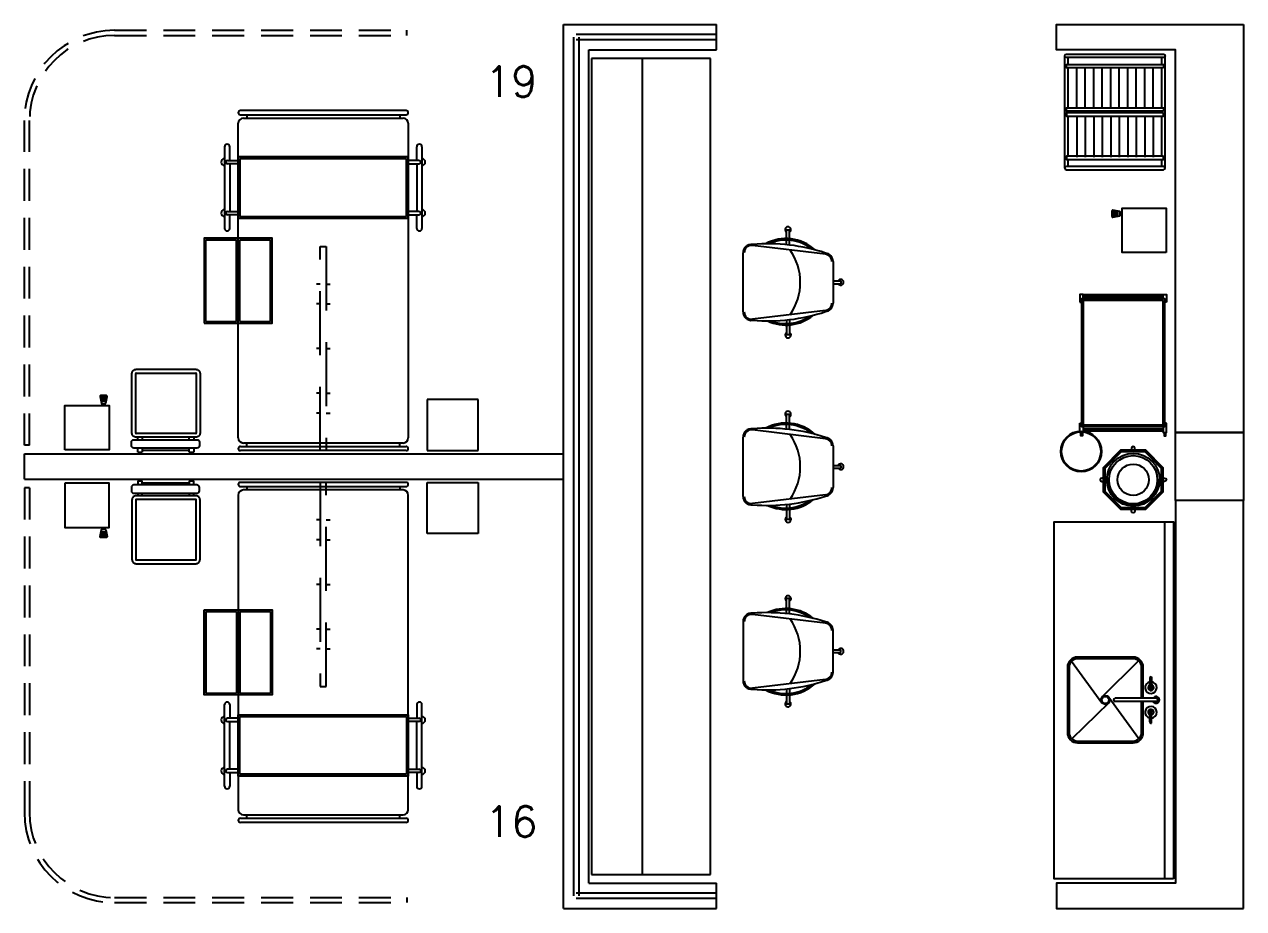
# Model space of a CAD drawing. Extents: x -358 to -207, y -206 to -105.
# Drawn here: x -288.48 to -281.31, y -172.63 to -167.43 of the extents above; entities that cross this region are included whole.
import ezdxf
from ezdxf.enums import TextEntityAlignment as Align

# ---------------------------------------------------------------- set-up
doc = ezdxf.new("R2010")
doc.units = 0
doc.header["$LTSCALE"] = 1.5
doc.header["$MEASUREMENT"] = 0
doc.linetypes.add('HIDDEN', pattern=[0.375, 0.25, -0.125])
doc.linetypes.add('HIDDEN2', pattern=[0.1875, 0.125, -0.0625])
doc.layers.get('0').update_dxf_attribs({"linetype": 'CONTINUOUS'})
for name, color, linetype in [('8CMOB01', 8, 'CONTINUOUS'), ('9CCOLUMNA', 5, 'CONTINUOUS'), ('CCPTAS', 6, 'CONTINUOUS'), ('RCMURO01', 3, 'CONTINUOUS'), ('ZCTEXT01', 2, 'CONTINUOUS')]:
    doc.layers.add(name, color=color, linetype=linetype)
doc.styles.add('REG-80', font='ROMANS.shx', dxfattribs={"height": 0.27})

# ---------------------------------------------------------------- blocks, each defined once
blk = doc.blocks.new('TARJA')
for p, q in [((-0.014, -0.0221), (-0.2273, 0.1942)), ((0.2299, 0.1963), (-0.0142, 0.0183)), ((0.2319, -0.1979), (0.0189, 0.0181)), ((0.0187, -0.022), (-0.2253, -0.2)), ((-0.0077, -0.2999), (-0.0077, -0.0604)), ((0.0123, -0.2999), (0.0123, -0.0604)), ((-0.1342, -0.2704), (-0.1342, -0.2732)), ((-0.1342, -0.2732), (-0.0537, -0.2732)), ((-0.127, -0.2633), (-0.0548, -0.2633)), ((0.1386, -0.2732), (0.0581, -0.2732)), ((0.1315, -0.2633), (0.0592, -0.2633)), ((0.1386, -0.2704), (0.1386, -0.2732))]:
    blk.add_line(p, q)
for points in [[(0.012, -0.2248), (0.1944, -0.2248, 0.414214), (0.2544, -0.1648), (0.2544, 0.1611, 0.414214), (0.1944, 0.2211), (-0.1898, 0.2211, 0.414214), (-0.2498, 0.1611), (-0.2498, -0.1648, 0.414214), (-0.1898, -0.2248), (-0.0067, -0.2248)], [(0.012, -0.2148), (0.1944, -0.2148, 0.414214), (0.2444, -0.1648), (0.2444, 0.1611, 0.414214), (0.1944, 0.2111), (-0.1898, 0.2111, 0.414214), (-0.2398, 0.1611), (-0.2398, -0.1648, 0.414214), (-0.1898, -0.2148), (-0.0067, -0.2148)]]:
    blk.add_lwpolyline(points, format="xyb")
for radius in [0.026, 0.021]:
    blk.add_circle((0.0023, -0.0019), radius)
for centre, radius, start, end in [((0.0023, -0.0604), 0.01, 0, 180), ((-0.127, -0.2704), 0.00711, 89.98224, 179.98224), ((-0.0701, -0.27), 0.0345, 185.25448, 168.76167), ((-0.0701, -0.27), 0.0167, 190.90126, 156.33355), ((0.0023, -0.2999), 0.02, 120, 60), ((0.0746, -0.27), 0.0345, 11.23833, 354.74552), ((0.0746, -0.27), 0.0167, 23.66645, 349.09874), ((0.1315, -0.2704), 0.00711, 0.01776, 90.01776), ((0.0023, -0.2999), 0.01, 180, 0)]:
    blk.add_arc(centre, radius, start, end)

msp = doc.modelspace()

# ---------------------------------------------------------------- linework, layer by layer
at = {"layer": '8CMOB01', "color": 8, "linetype": 'HIDDEN2'}
for p, q in [((-287.9502, -167.4648), (-286.2302, -167.4648)), ((-287.9502, -167.4948), (-286.2302, -167.4948)), ((-288.4802, -169.9048), (-288.4802, -167.9948)), ((-288.4502, -169.9048), (-288.4502, -167.9948)), ((-288.4502, -169.9048), (-288.4802, -169.9048)), ((-288.4802, -170.1548), (-288.4802, -172.0648)), ((-288.4502, -170.1548), (-288.4802, -170.1548)), ((-288.4502, -170.1548), (-288.4502, -172.0648)), ((-287.9502, -172.5648), (-286.2302, -172.5648)), ((-287.9502, -172.5948), (-286.2302, -172.5948))]:
    msp.add_line(p, q, dxfattribs=at)
at = {"layer": '8CMOB01', "color": 8}
for p, q in [((-286.2302, -167.4948), (-286.2302, -167.4648)), ((-285.1459, -167.6298), (-285.1459, -172.4298)), ((-284.4459, -167.6298), (-285.1459, -167.6298)), ((-284.8459, -172.4298), (-284.8459, -167.6298)), ((-284.4459, -172.4298), (-284.4459, -167.6298)), ((-286.235, -167.9367), (-287.21, -167.9367)), ((-287.21, -167.9617), (-286.235, -167.9617)), ((-287.1925, -167.9817), (-286.2525, -167.9817)), ((-287.1725, -167.9617), (-287.1725, -167.9817)), ((-286.2725, -167.9617), (-286.2725, -167.9817)), ((-287.2225, -169.8617), (-287.2225, -168.0117)), ((-286.2225, -168.0117), (-286.2225, -169.8617)), ((-287.3025, -168.1496), (-287.3025, -168.6296)), ((-287.2725, -168.2296), (-287.2725, -168.1496)), ((-286.1725, -168.2296), (-286.1725, -168.1496)), ((-286.1425, -168.1496), (-286.1425, -168.6296)), ((-287.2855, -168.2296), (-287.2225, -168.2296)), ((-287.2225, -168.2496), (-287.2855, -168.2496)), ((-287.2725, -168.2496), (-287.2725, -168.5296)), ((-286.2225, -168.2096), (-287.2225, -168.2096)), ((-287.2225, -168.2096), (-287.2225, -168.5696)), ((-286.2325, -168.2196), (-287.2125, -168.2196)), ((-287.2125, -168.2196), (-287.2125, -168.5596)), ((-286.2325, -168.5596), (-286.2325, -168.2196)), ((-286.2225, -168.5696), (-286.2225, -168.2096)), ((-286.1596, -168.2296), (-286.2225, -168.2296)), ((-286.2225, -168.2496), (-286.1596, -168.2496)), ((-286.1725, -168.2496), (-286.1725, -168.5296)), ((-287.2855, -168.5296), (-287.2225, -168.5296)), ((-287.2225, -168.5496), (-287.2855, -168.5496)), ((-287.2725, -168.6296), (-287.2725, -168.5496)), ((-287.2125, -168.5596), (-286.2325, -168.5596)), ((-286.1596, -168.5296), (-286.2225, -168.5296)), ((-286.2225, -168.5496), (-286.1596, -168.5496)), ((-286.1725, -168.6296), (-286.1725, -168.5496)), ((-287.2225, -168.5696), (-286.2225, -168.5696)), ((-286.1112, -169.6367), (-286.1112, -169.9367)), ((-285.8112, -169.6367), (-286.1112, -169.6367)), ((-285.8112, -169.9367), (-285.8112, -169.6367)), ((-287.21, -169.9117), (-286.235, -169.9117)), ((-286.2525, -169.8917), (-287.1925, -169.8917)), ((-287.1725, -169.9117), (-287.1725, -169.8917)), ((-286.2725, -169.9117), (-286.2725, -169.8917)), ((-286.235, -169.9367), (-287.21, -169.9367)), ((-286.1112, -169.9367), (-285.8112, -169.9367)), ((-286.235, -170.123), (-287.21, -170.123)), ((-286.1112, -170.423), (-286.1112, -170.123)), ((-286.1112, -170.123), (-285.8112, -170.123)), ((-285.8112, -170.123), (-285.8112, -170.423)), ((-287.2225, -170.198), (-287.2225, -172.048)), ((-287.21, -170.148), (-286.235, -170.148)), ((-286.2525, -170.168), (-287.1925, -170.168)), ((-287.1725, -170.148), (-287.1725, -170.168)), ((-286.2725, -170.148), (-286.2725, -170.168)), ((-286.2225, -172.048), (-286.2225, -170.198)), ((-285.8112, -170.423), (-286.1112, -170.423)), ((-287.3025, -171.9101), (-287.3025, -171.4301)), ((-287.2725, -171.4301), (-287.2725, -171.5101)), ((-286.1725, -171.4301), (-286.1725, -171.5101)), ((-286.1425, -171.9101), (-286.1425, -171.4301)), ((-287.2225, -171.4901), (-286.2225, -171.4901)), ((-287.2225, -171.8501), (-287.2225, -171.4901)), ((-287.2125, -171.5001), (-286.2325, -171.5001)), ((-287.2125, -171.8401), (-287.2125, -171.5001)), ((-286.2325, -171.5001), (-286.2325, -171.8401)), ((-286.2225, -171.4901), (-286.2225, -171.8501)), ((-287.2225, -171.5101), (-287.2855, -171.5101)), ((-287.2855, -171.5301), (-287.2225, -171.5301)), ((-287.2725, -171.8101), (-287.2725, -171.5301)), ((-286.2225, -171.5101), (-286.1596, -171.5101)), ((-286.1596, -171.5301), (-286.2225, -171.5301)), ((-286.1725, -171.8101), (-286.1725, -171.5301)), ((-287.2225, -171.8101), (-287.2855, -171.8101)), ((-287.2855, -171.8301), (-287.2225, -171.8301)), ((-287.2725, -171.8301), (-287.2725, -171.9101)), ((-286.2225, -171.8501), (-287.2225, -171.8501)), ((-286.2325, -171.8401), (-287.2125, -171.8401)), ((-286.2225, -171.8101), (-286.1596, -171.8101)), ((-286.1596, -171.8301), (-286.2225, -171.8301)), ((-286.1725, -171.8301), (-286.1725, -171.9101)), ((-287.1925, -172.078), (-286.2525, -172.078)), ((-287.1725, -172.098), (-287.1725, -172.078)), ((-286.2725, -172.098), (-286.2725, -172.078)), ((-287.21, -172.098), (-286.235, -172.098)), ((-286.235, -172.123), (-287.21, -172.123)), ((-285.1459, -172.4298), (-284.4459, -172.4298)), ((-286.2302, -172.5648), (-286.2302, -172.5948))]:
    msp.add_line(p, q, dxfattribs=at)
at = {"layer": '8CMOB01'}
for p, q in [((-282.3617, -168.2748), (-282.3617, -167.6148)), ((-282.3417, -167.6648), (-282.3417, -167.6248)), ((-281.7917, -167.6648), (-281.7917, -167.6248)), ((-281.7717, -168.2748), (-281.7717, -167.6148)), ((-282.3417, -167.9198), (-282.3417, -167.6848)), ((-282.2917, -167.9248), (-282.2917, -167.6798)), ((-282.2417, -167.9248), (-282.2417, -167.6798)), ((-282.1917, -167.9248), (-282.1917, -167.6798)), ((-282.1417, -167.9248), (-282.1417, -167.6798)), ((-282.0917, -167.9248), (-282.0917, -167.6798)), ((-282.0417, -167.9248), (-282.0417, -167.6798)), ((-281.9917, -167.9248), (-281.9917, -167.6798)), ((-281.9417, -167.9248), (-281.9417, -167.6798)), ((-281.8917, -167.9248), (-281.8917, -167.6798)), ((-281.8417, -167.9248), (-281.8417, -167.6798)), ((-281.7917, -167.9198), (-281.7917, -167.6848)), ((-282.3417, -167.9498), (-282.3417, -167.9398)), ((-282.3417, -168.2048), (-282.3417, -167.9698)), ((-282.2917, -167.9648), (-282.2917, -168.2098)), ((-282.2417, -167.9648), (-282.2417, -168.2098)), ((-282.1917, -167.9648), (-282.1917, -168.2098)), ((-282.1417, -167.9648), (-282.1417, -168.2098)), ((-282.0917, -167.9648), (-282.0917, -168.2098)), ((-282.0417, -167.9648), (-282.0417, -168.2098)), ((-281.9917, -167.9648), (-281.9917, -168.2098)), ((-281.9417, -167.9648), (-281.9417, -168.2098)), ((-281.8917, -167.9648), (-281.8917, -168.2098)), ((-281.8417, -167.9648), (-281.8417, -168.2098)), ((-281.7917, -167.9498), (-281.7917, -167.9398)), ((-281.7917, -168.2048), (-281.7917, -167.9698)), ((-282.3417, -168.2648), (-282.3417, -168.2248)), ((-281.7917, -168.2648), (-281.7917, -168.2248)), ((-282.0807, -168.5635), (-282.0807, -168.5225)), ((-282.0757, -168.563), (-282.0757, -168.523)), ((-282.0707, -168.5621), (-282.0707, -168.5239)), ((-282.0657, -168.5611), (-282.0657, -168.5249)), ((-282.0607, -168.5602), (-282.0607, -168.5258)), ((-282.0557, -168.5592), (-282.0557, -168.5268)), ((-282.0507, -168.5583), (-282.0507, -168.5277)), ((-282.0352, -168.5405), (-282.0252, -168.5405)), ((-282.0352, -168.5455), (-282.0252, -168.5455)), ((-282.0252, -168.7708), (-282.0252, -168.5425)), ((-283.9974, -168.6372), (-283.9808, -168.6372)), ((-283.9974, -168.6895), (-283.9974, -168.6372)), ((-283.9808, -168.6904), (-283.9808, -168.6372)), ((-283.9974, -168.7256), (-283.9974, -168.698)), ((-283.9808, -168.7275), (-283.9808, -168.6989)), ((-286.74, -168.7367), (-286.705, -168.7367)), ((-284.2541, -169.1205), (-284.2541, -168.7731)), ((-283.769, -168.7815), (-284.199, -168.7304)), ((-283.7241, -168.8243), (-283.7241, -169.0694)), ((-286.74, -168.9569), (-286.7632, -168.9569)), ((-286.705, -168.9569), (-286.6819, -168.9569)), ((-283.7241, -168.9386), (-283.6795, -168.9386)), ((-283.7241, -168.9551), (-283.6795, -168.9551)), ((-283.6795, -168.9386), (-283.6795, -168.9551)), ((-282.2529, -169.0192), (-281.7829, -169.0192)), ((-282.2529, -169.0292), (-281.7829, -169.0292)), ((-286.74, -169.0739), (-286.7632, -169.0739)), ((-286.705, -169.0739), (-286.6819, -169.0739)), ((-283.769, -169.1122), (-284.199, -169.1633)), ((-283.9974, -169.168), (-283.9974, -169.1895)), ((-283.9974, -169.198), (-283.9974, -169.2564)), ((-283.9808, -169.1662), (-283.9808, -169.1886)), ((-283.9808, -169.1971), (-283.9808, -169.2564)), ((-283.9808, -169.2564), (-283.9974, -169.2564)), ((-286.74, -169.3367), (-286.7632, -169.3367)), ((-286.705, -169.3367), (-286.6819, -169.3367)), ((-288.035, -169.6158), (-287.9939, -169.6158)), ((-288.0345, -169.6208), (-287.9944, -169.6208)), ((-288.0336, -169.6258), (-287.9954, -169.6258)), ((-288.0326, -169.6308), (-287.9963, -169.6308)), ((-288.0316, -169.6358), (-287.9973, -169.6358)), ((-288.0307, -169.6408), (-287.9983, -169.6408)), ((-286.74, -169.5994), (-286.7632, -169.5994)), ((-286.705, -169.5994), (-286.6819, -169.5994)), ((-288.2423, -169.6713), (-288.0139, -169.6713)), ((-288.0297, -169.6458), (-287.9992, -169.6458)), ((-288.017, -169.6613), (-288.017, -169.6713)), ((-288.012, -169.6613), (-288.012, -169.6713)), ((-286.74, -169.7164), (-286.7632, -169.7164)), ((-286.705, -169.7164), (-286.6819, -169.7164)), ((-283.9974, -169.722), (-283.9808, -169.722)), ((-283.9974, -169.7743), (-283.9974, -169.722)), ((-283.9974, -169.8104), (-283.9974, -169.7828)), ((-283.9808, -169.7751), (-283.9808, -169.722)), ((-283.9808, -169.8122), (-283.9808, -169.7836)), ((-283.769, -169.8662), (-284.199, -169.8151)), ((-282.2529, -169.8092), (-281.7829, -169.8092)), ((-282.2529, -169.8192), (-281.7829, -169.8192)), ((-284.2541, -170.2053), (-284.2541, -169.8579)), ((-283.7241, -169.909), (-283.7241, -170.1541)), ((-286.705, -169.9367), (-286.74, -169.9367)), ((-283.7241, -170.0233), (-283.6795, -170.0233)), ((-283.7241, -170.0398), (-283.6795, -170.0398)), ((-283.6795, -170.0233), (-283.6795, -170.0398)), ((-286.705, -170.123), (-286.74, -170.123)), ((-283.769, -170.1969), (-284.199, -170.248)), ((-283.9974, -170.2527), (-283.9974, -170.2742)), ((-283.9974, -170.2827), (-283.9974, -170.3411)), ((-283.9808, -170.2509), (-283.9808, -170.2734)), ((-283.9808, -170.2819), (-283.9808, -170.3411)), ((-286.74, -170.3432), (-286.7632, -170.3432)), ((-286.705, -170.3432), (-286.6819, -170.3432)), ((-283.9808, -170.3411), (-283.9974, -170.3411)), ((-281.7734, -172.4548), (-281.7734, -170.3548)), ((-288.2423, -170.3884), (-288.0139, -170.3884)), ((-288.0326, -170.4289), (-287.9963, -170.4289)), ((-288.0316, -170.4239), (-287.9973, -170.4239)), ((-288.0307, -170.4189), (-287.9983, -170.4189)), ((-288.0297, -170.4139), (-287.9992, -170.4139)), ((-288.017, -170.3984), (-288.017, -170.3884)), ((-288.012, -170.3984), (-288.012, -170.3884)), ((-288.035, -170.4439), (-287.9939, -170.4439)), ((-288.0345, -170.4389), (-287.9944, -170.4389)), ((-288.0336, -170.4339), (-287.9954, -170.4339)), ((-286.74, -170.4602), (-286.7632, -170.4602)), ((-286.705, -170.4602), (-286.6819, -170.4602)), ((-286.74, -170.723), (-286.7632, -170.723)), ((-286.705, -170.723), (-286.6819, -170.723)), ((-283.9808, -170.8067), (-283.9974, -170.8067)), ((-283.9974, -170.8651), (-283.9974, -170.8067)), ((-283.9808, -170.866), (-283.9808, -170.8067)), ((-283.769, -170.951), (-284.199, -170.8998)), ((-283.9974, -170.8951), (-283.9974, -170.8736)), ((-283.9808, -170.897), (-283.9808, -170.8745)), ((-286.74, -170.9858), (-286.7632, -170.9858)), ((-286.705, -170.9858), (-286.6819, -170.9858)), ((-284.2541, -170.9426), (-284.2541, -171.29)), ((-283.7241, -171.2389), (-283.7241, -170.9937)), ((-286.74, -171.1028), (-286.7632, -171.1028)), ((-286.705, -171.1028), (-286.6819, -171.1028)), ((-283.7241, -171.108), (-283.6795, -171.108)), ((-283.7241, -171.1246), (-283.6795, -171.1246)), ((-283.6795, -171.1246), (-283.6795, -171.108)), ((-283.769, -171.2816), (-284.199, -171.3328)), ((-286.74, -171.323), (-286.705, -171.323)), ((-283.9974, -171.3375), (-283.9974, -171.3651)), ((-283.9808, -171.3356), (-283.9808, -171.3642)), ((-283.9974, -171.3736), (-283.9974, -171.4259)), ((-283.9974, -171.4259), (-283.9808, -171.4259)), ((-283.9808, -171.3727), (-283.9808, -171.4259))]:
    msp.add_line(p, q, dxfattribs=at)
at = {"layer": '8CMOB01', "color": 8, "linetype": 'Continuous'}
for p, q in [((-287.4125, -169.1767), (-287.4125, -168.6967)), ((-287.4125, -168.6967), (-287.2325, -168.6967)), ((-287.2325, -169.1767), (-287.2325, -168.6967)), ((-287.2225, -169.1867), (-287.2225, -168.6867)), ((-287.2125, -169.1767), (-287.2125, -168.6967)), ((-287.2125, -168.6967), (-287.0325, -168.6967)), ((-287.0325, -169.1767), (-287.0325, -168.6967)), ((-287.4125, -169.1767), (-287.2325, -169.1767)), ((-287.2125, -169.1767), (-287.0325, -169.1767)), ((-287.4125, -170.883), (-287.4125, -171.363)), ((-287.4125, -170.883), (-287.2325, -170.883)), ((-287.2325, -170.883), (-287.2325, -171.363)), ((-287.2225, -170.873), (-287.2225, -171.373)), ((-287.2125, -170.883), (-287.2125, -171.363)), ((-287.2125, -170.883), (-287.0325, -170.883)), ((-287.0325, -170.883), (-287.0325, -171.363)), ((-287.4125, -171.363), (-287.2325, -171.363)), ((-287.2125, -171.363), (-287.0325, -171.363))]:
    msp.add_line(p, q, dxfattribs=at)
at = {"layer": '8CMOB01', "linetype": 'HIDDEN'}
for p, q in [((-286.74, -169.9367), (-286.74, -168.7367)), ((-286.705, -168.7367), (-286.705, -169.9367)), ((-286.74, -170.123), (-286.74, -171.323)), ((-286.705, -171.323), (-286.705, -170.123))]:
    msp.add_line(p, q, dxfattribs=at)
at = {"layer": '8CMOB01', "linetype": 'ByBlock'}
for p, q in [((-287.4694, -169.4832), (-287.4694, -169.8332)), ((-287.4724, -169.8361), (-287.8224, -169.8361)), ((-287.8138, -169.8724), (-287.8138, -169.8582)), ((-287.8138, -169.946), (-287.8138, -169.9211)), ((-287.7877, -169.8582), (-287.7877, -169.8724)), ((-287.7877, -169.9211), (-287.7877, -169.946)), ((-287.5105, -169.8724), (-287.5105, -169.8582)), ((-287.5105, -169.946), (-287.5105, -169.9211)), ((-287.4844, -169.8582), (-287.4844, -169.8724)), ((-287.4844, -169.9211), (-287.4844, -169.946)), ((-287.8138, -169.946), (-287.7877, -169.946)), ((-287.7877, -169.9335), (-287.5105, -169.9335)), ((-287.5105, -169.946), (-287.4844, -169.946)), ((-287.8138, -170.1137), (-287.7877, -170.1137)), ((-287.8138, -170.1137), (-287.8138, -170.1386)), ((-287.7877, -170.1386), (-287.7877, -170.1137)), ((-287.7877, -170.1261), (-287.5105, -170.1261)), ((-287.5105, -170.1137), (-287.4844, -170.1137)), ((-287.5105, -170.1137), (-287.5105, -170.1386)), ((-287.4844, -170.1386), (-287.4844, -170.1137)), ((-287.8138, -170.1873), (-287.8138, -170.2015)), ((-287.7877, -170.2015), (-287.7877, -170.1873)), ((-287.5105, -170.1873), (-287.5105, -170.2015)), ((-287.4844, -170.2015), (-287.4844, -170.1873)), ((-287.4724, -170.2236), (-287.8224, -170.2236)), ((-287.4694, -170.5765), (-287.4694, -170.2265))]:
    msp.add_line(p, q, dxfattribs=at)
at = {"layer": '8CMOB01'}
for points in [[(-281.3102, -167.4298), (-281.3102, -169.8298), (-281.7102, -169.8298), (-281.7102, -167.5798), (-282.4102, -167.5798), (-282.4102, -167.4298)], [(-281.7817, -167.6848), (-282.3517, -167.6848), (-282.3517, -167.6648), (-281.7817, -167.6648)], [(-281.7817, -167.9398), (-282.3517, -167.9398), (-282.3517, -167.9198), (-281.7817, -167.9198)], [(-281.7817, -167.9498), (-282.3517, -167.9498), (-282.3517, -167.9698), (-281.7817, -167.9698)], [(-281.7817, -168.2048), (-282.3517, -168.2048), (-282.3517, -168.2248), (-281.7817, -168.2248)], [(-281.7652, -168.7708), (-282.0252, -168.7708), (-282.0252, -168.5108), (-281.7652, -168.5108)], [(-281.7729, -169.0442), (-282.2629, -169.0442), (-282.2629, -169.7942), (-281.7729, -169.7942)], [(-281.7829, -169.0542), (-282.2529, -169.0542), (-282.2529, -169.7842), (-281.7829, -169.7842)], [(-288.2423, -169.9313), (-288.2423, -169.6713), (-287.9823, -169.6713), (-287.9823, -169.9313)], [(-282.1346, -170.18), (-282.1346, -170.0351), (-282.0321, -169.9326), (-281.8871, -169.9326), (-281.7846, -170.0351), (-281.7846, -170.18), (-281.8871, -170.2826), (-282.0321, -170.2826)], [(-282.1246, -170.1759), (-282.1246, -170.0392), (-282.028, -169.9426), (-281.8913, -169.9426), (-281.7946, -170.0392), (-281.7946, -170.1759), (-281.8913, -170.2726), (-282.028, -170.2726)], [(-288.2423, -170.1284), (-288.2423, -170.3884), (-287.9823, -170.3884), (-287.9823, -170.1284)], [(-282.1146, -170.1226), (-282.1196, -170.1226), (-282.1196, -170.0926), (-282.1146, -170.0926)], [(-281.8046, -170.1226), (-281.7996, -170.1226), (-281.7996, -170.0926), (-281.8046, -170.0926)], [(-281.3102, -172.6298), (-281.3102, -170.2298), (-281.7102, -170.2298), (-281.7102, -172.4798), (-282.4102, -172.4798), (-282.4102, -172.6298)], [(-281.7234, -172.4548), (-282.4234, -172.4548), (-282.4234, -170.3548), (-281.7234, -170.3548)]]:
    msp.add_lwpolyline(points, close=True, dxfattribs=at)
for points in [[(-282.3517, -167.6248, -1), (-282.3517, -167.6048), (-281.7817, -167.6048, -1), (-281.7817, -167.6248)], [(-282.3517, -168.2648, 1), (-282.3517, -168.2848), (-281.7817, -168.2848, 1), (-281.7817, -168.2648)], [(-282.039, -168.53), (-282.0783, -168.5225, 0.487928), (-282.0845, -168.5273), (-282.0845, -168.5587, 0.487928), (-282.0783, -168.5635), (-282.039, -168.556, 0.344151), (-282.0352, -168.5512), (-282.0352, -168.5348, 0.344151)], [(-288.0014, -169.6575), (-287.9939, -169.6182, 0.487928), (-287.9988, -169.6119), (-288.0301, -169.6119, 0.487928), (-288.035, -169.6182), (-288.0275, -169.6575, 0.344151), (-288.0226, -169.6613), (-288.0063, -169.6613, 0.344151)], [(-288.0014, -170.4022), (-287.9939, -170.4415, -0.487928), (-287.9988, -170.4477), (-288.0301, -170.4477, -0.487928), (-288.035, -170.4415), (-288.0275, -170.4022, -0.344151), (-288.0226, -170.3984), (-288.0063, -170.3984, -0.344151)]]:
    msp.add_lwpolyline(points, format="xyb", close=True, dxfattribs=at)
at = {"layer": '8CMOB01', "color": 8, "linetype": 'Continuous'}
for points in [[(-287.4225, -169.1867), (-287.0225, -169.1867), (-287.0225, -168.6867), (-287.4225, -168.6867)], [(-287.4225, -170.873), (-287.0225, -170.873), (-287.0225, -171.373), (-287.4225, -171.373)]]:
    msp.add_lwpolyline(points, close=True, dxfattribs=at)
at = {"layer": '8CMOB01'}
for points in [[(-282.2729, -169.0642), (-282.2629, -169.0642), (-282.2629, -169.0442), (-282.2529, -169.0442), (-282.2529, -169.0192), (-282.2729, -169.0192), (-282.2729, -169.0642)], [(-281.7629, -169.0642), (-281.7729, -169.0642), (-281.7729, -169.0442), (-281.7829, -169.0442), (-281.7829, -169.0192), (-281.7629, -169.0192), (-281.7629, -169.0642)], [(-282.2729, -169.7742), (-282.2629, -169.7742), (-282.2629, -169.7942), (-282.2529, -169.7942), (-282.2529, -169.8292), (-282.2729, -169.8292), (-282.2729, -169.7742)], [(-281.7629, -169.7742), (-281.7729, -169.7742), (-281.7729, -169.7942), (-281.7829, -169.7942), (-281.7829, -169.8292), (-281.7629, -169.8292), (-281.7629, -169.7742)], [(-282.2579, -169.8292), (-282.2579, -169.8492), (-282.2679, -169.8492), (-282.2679, -169.8292)], [(-281.7779, -169.8292), (-281.7779, -169.8492), (-281.7679, -169.8492), (-281.7679, -169.8292)]]:
    msp.add_lwpolyline(points, dxfattribs=at)
at = {"layer": '8CMOB01', "linetype": 'ByBlock'}
for points in [[(-287.4724, -169.8582), (-287.8224, -169.8582, -0.414214), (-287.8474, -169.8332), (-287.8474, -169.4832, -0.414214), (-287.8224, -169.4582), (-287.4724, -169.4582, -0.414214), (-287.4474, -169.4832), (-287.4474, -169.8332, -0.414214)], [(-287.4654, -169.9211), (-287.8357, -169.9211, -0.414214), (-287.8507, -169.9061), (-287.8507, -169.8874, -0.414214), (-287.8357, -169.8724), (-287.4654, -169.8724, -0.414214), (-287.4504, -169.8874), (-287.4504, -169.9061, -0.414214)], [(-287.4654, -170.1386), (-287.8357, -170.1386, 0.414214), (-287.8507, -170.1536), (-287.8507, -170.1723, 0.414214), (-287.8357, -170.1873), (-287.4654, -170.1873, 0.414214), (-287.4504, -170.1723), (-287.4504, -170.1536, 0.414214)], [(-287.4724, -170.2015), (-287.8224, -170.2015, 0.414214), (-287.8474, -170.2265), (-287.8474, -170.5765, 0.414214), (-287.8224, -170.6015), (-287.4724, -170.6015, 0.414214), (-287.4474, -170.5765), (-287.4474, -170.2265, 0.414214)]]:
    msp.add_lwpolyline(points, format="xyb", close=True, dxfattribs=at)
for points in [[(-287.8253, -169.8332), (-287.8253, -169.4832)], [(-287.8224, -169.4803), (-287.4724, -169.4803)], [(-287.8253, -170.2265), (-287.8253, -170.5765)], [(-287.8224, -170.5794), (-287.4724, -170.5794)]]:
    msp.add_lwpolyline(points, dxfattribs=at)
at = {"layer": '8CMOB01'}
for points in [[(-281.9496, -169.9326), (-281.9496, -169.9226, 1), (-281.9696, -169.9226), (-281.9696, -169.9326)], [(-282.1346, -170.0976), (-282.1446, -170.0976, 1), (-282.1446, -170.1176), (-282.1346, -170.1176)], [(-282.1146, -170.1076), (-282.1096, -170.1076, 1), (-281.8096, -170.1076), (-281.8046, -170.1076)], [(-281.7846, -170.0976), (-281.7746, -170.0976, -1), (-281.7746, -170.1176), (-281.7846, -170.1176)], [(-281.9496, -170.2826), (-281.9496, -170.2926, -1), (-281.9696, -170.2926), (-281.9696, -170.2826)]]:
    msp.add_lwpolyline(points, format="xyb", dxfattribs=at)
for centre, radius in [((-282.2655, -169.9414), 0.12), ((-282.2655, -169.9414), 0.115), ((-281.9596, -170.1076), 0.155), ((-281.9596, -170.1076), 0.142), ((-281.9596, -170.1076), 0.092)]:
    msp.add_circle(centre, radius, dxfattribs=at)
at = {"layer": '8CMOB01', "color": 8, "linetype": 'HIDDEN2'}
for centre, radius, start, end in [((-287.9502, -167.9948), 0.53, 90, 180), ((-287.9502, -167.9948), 0.5, 90, 180), ((-287.9502, -172.0648), 0.53, 180, 270), ((-287.9502, -172.0648), 0.5, 180, 270)]:
    msp.add_arc(centre, radius, start, end, dxfattribs=at)
at = {"layer": '8CMOB01', "color": 8}
for centre, radius, start, end in [((-287.21, -167.9492), 0.0125, 90, 270), ((-287.1925, -168.0117), 0.03, 90, 180), ((-286.2525, -168.0117), 0.03, 0, 90), ((-286.235, -167.9492), 0.0125, 270, 90), ((-287.2875, -168.1496), 0.015, 0, 180), ((-286.1575, -168.1496), 0.015, 0, 180), ((-287.3025, -168.2396), 0.02, 90, 270), ((-287.2855, -168.2396), 0.01, 90, 270), ((-286.1596, -168.2396), 0.01, 270, 90), ((-286.1425, -168.2396), 0.02, 270, 90), ((-287.3025, -168.5396), 0.02, 90, 270), ((-287.2855, -168.5396), 0.01, 90, 270), ((-286.1596, -168.5396), 0.01, 270, 90), ((-286.1425, -168.5396), 0.02, 270, 90), ((-287.2875, -168.6296), 0.015, 180, 0), ((-286.1575, -168.6296), 0.015, 180, 0), ((-287.1925, -169.8617), 0.03, 180, 270), ((-287.21, -169.9242), 0.0125, 90, 270), ((-286.2525, -169.8617), 0.03, 270, 0), ((-286.235, -169.9242), 0.0125, 270, 90), ((-287.21, -170.1355), 0.0125, 90, 270), ((-286.235, -170.1355), 0.0125, 270, 90), ((-287.1925, -170.198), 0.03, 90, 180), ((-286.2525, -170.198), 0.03, 0, 90), ((-287.2875, -171.4301), 0.015, 0, 180), ((-286.1575, -171.4301), 0.015, 0, 180), ((-287.3025, -171.5201), 0.02, 90, 270), ((-286.1425, -171.5201), 0.02, 270, 90), ((-287.2855, -171.5201), 0.01, 90, 270), ((-286.1596, -171.5201), 0.01, 270, 90), ((-287.3025, -171.8201), 0.02, 90, 270), ((-287.2855, -171.8201), 0.01, 90, 270), ((-286.1596, -171.8201), 0.01, 270, 90), ((-286.1425, -171.8201), 0.02, 270, 90), ((-287.2875, -171.9101), 0.015, 180, 0), ((-286.1575, -171.9101), 0.015, 180, 0), ((-287.1925, -172.048), 0.03, 180, 270), ((-286.2525, -172.048), 0.03, 270, 0), ((-287.21, -172.1105), 0.0125, 90, 270), ((-286.235, -172.1105), 0.0125, 270, 90)]:
    msp.add_arc(centre, radius, start, end, dxfattribs=at)
at = {"layer": '8CMOB01'}
for centre, radius, start, end in [((-283.9895, -168.6372), 0.017, 300.78336, 242.41345), ((-284.0021, -168.9438), 0.2543, 47.54997, 118.32685), ((-284.0021, -168.9438), 0.2458, 51.50141, 114.3754), ((-284.2041, -168.7731), 0.05, 83.21875, 180), ((-284.2041, -168.7731), 0.0431, 83.21875, 180), ((-284.1096, -169.8117), 1.0919, 71.78138, 94.65613), ((-284.246, -168.9468), 0.3289, 324.68201, 35.31799), ((-283.7741, -168.8243), 0.0431, 0, 83.21875), ((-283.7741, -168.8243), 0.05, 0, 83.21875), ((-283.6794, -168.9464), 0.017, 210.78336, 152.41345), ((-284.2041, -169.1205), 0.05, 180, 276.78125), ((-284.2041, -169.1205), 0.0431, 180, 276.78125), ((-284.1096, -168.0819), 1.0919, 265.34387, 288.21862), ((-284.0021, -168.9438), 0.2543, 244.77265, 309.44976), ((-283.7741, -169.0694), 0.0431, 276.78125, 0), ((-283.7741, -169.0694), 0.05, 276.78125, 0), ((-284.0021, -168.9438), 0.2458, 249.23541, 304.987), ((-283.9887, -169.2565), 0.017, 120.78336, 62.41345), ((-283.9895, -169.7219), 0.017, 300.78336, 242.41345), ((-284.0021, -170.0285), 0.2543, 47.54997, 118.32685), ((-284.0021, -170.0285), 0.2458, 51.50141, 114.3754), ((-284.2041, -169.8579), 0.05, 83.21875, 180), ((-284.2041, -169.8579), 0.0431, 83.21875, 180), ((-284.1096, -170.8965), 1.0919, 71.78138, 94.65613), ((-284.246, -170.0316), 0.3289, 324.68201, 35.31799), ((-283.7741, -169.909), 0.0431, 0, 83.21875), ((-283.7741, -169.909), 0.05, 0, 83.21875), ((-283.6794, -170.0311), 0.017, 210.78336, 152.41345), ((-284.2041, -170.2053), 0.05, 180, 276.78125), ((-284.2041, -170.2053), 0.0431, 180, 276.78125), ((-284.1096, -169.1666), 1.0919, 265.34387, 288.21862), ((-283.7741, -170.1541), 0.0431, 276.78125, 0), ((-283.7741, -170.1541), 0.05, 276.78125, 0), ((-284.0021, -170.0285), 0.2543, 244.77265, 309.44976), ((-284.0021, -170.0285), 0.2458, 249.23541, 304.987), ((-283.9887, -170.3412), 0.017, 120.78336, 62.41345), ((-283.9887, -170.8066), 0.017, 297.58655, 239.21664), ((-284.2041, -170.9426), 0.05, 83.21875, 180), ((-284.2041, -170.9426), 0.0431, 83.21875, 180), ((-284.1096, -171.9812), 1.0919, 71.78138, 94.65613), ((-284.0021, -171.1194), 0.2543, 50.55024, 115.22735), ((-284.0021, -171.1194), 0.2458, 55.013, 110.76459), ((-284.246, -171.1163), 0.3289, 324.68201, 35.31799), ((-283.7741, -170.9937), 0.0431, 0, 83.21875), ((-283.7741, -170.9937), 0.05, 0, 83.21875), ((-283.6794, -171.1167), 0.017, 207.58655, 149.21664), ((-284.2041, -171.29), 0.05, 180, 276.78125), ((-284.2041, -171.29), 0.0431, 180, 276.78125), ((-284.1096, -170.2514), 1.0919, 265.34387, 288.21862), ((-283.7741, -171.2389), 0.0431, 276.78125, 0), ((-283.7741, -171.2389), 0.05, 276.78125, 0), ((-284.0021, -171.1194), 0.2543, 241.67315, 312.45003), ((-284.0021, -171.1194), 0.2458, 245.6246, 308.49859), ((-283.9895, -171.426), 0.017, 117.58655, 59.21664)]:
    msp.add_arc(centre, radius, start, end, dxfattribs=at)
at = {"layer": '8CMOB01', "linetype": 'ByBlock'}
for centre, start, end in [((-287.8224, -169.4832), 90, 180), ((-287.4724, -169.4832), 0, 90), ((-287.8224, -169.8332), 180, 270), ((-287.4724, -169.8332), 270, 0), ((-287.8224, -170.2265), 90, 180), ((-287.4724, -170.2265), 0, 90), ((-287.8224, -170.5765), 180, 270), ((-287.4724, -170.5765), 270, 0)]:
    msp.add_arc(centre, 0.0029, start, end, dxfattribs=at)
at = {"layer": '9CCOLUMNA'}
msp.add_lwpolyline([(-281.3102, -170.2298), (-281.7102, -170.2298), (-281.7102, -169.8298), (-281.3102, -169.8298)], close=True, dxfattribs=at)
at = {"layer": 'CCPTAS'}
for p, q in [((-285.3102, -170.1048), (-285.3102, -167.4298)), ((-285.3102, -167.4298), (-284.4102, -167.4298)), ((-284.4102, -167.4898), (-285.2352, -167.4898)), ((-284.4102, -167.5798), (-284.4102, -167.4298)), ((-285.2502, -167.5048), (-285.2502, -172.5548)), ((-284.4102, -167.5198), (-285.2352, -167.5198)), ((-285.2202, -167.5048), (-285.2202, -172.5548)), ((-285.1602, -172.4798), (-285.1602, -167.5798)), ((-285.1602, -167.5798), (-284.4102, -167.5798)), ((-285.3102, -172.6298), (-285.3102, -170.1048)), ((-285.1602, -172.4798), (-284.4102, -172.4798)), ((-284.4102, -172.6298), (-284.4102, -172.4798)), ((-284.4102, -172.5398), (-285.2352, -172.5398)), ((-284.4102, -172.5698), (-285.2352, -172.5698)), ((-285.3102, -172.6298), (-284.4102, -172.6298))]:
    msp.add_line(p, q, dxfattribs=at)
at = {"layer": 'RCMURO01'}
for p, q in [((-288.4802, -169.9548), (-285.3102, -169.9548)), ((-288.4802, -170.1048), (-288.4802, -169.9548)), ((-288.4802, -170.1048), (-285.3102, -170.1048))]:
    msp.add_line(p, q, dxfattribs=at)
at = {"layer": 'RCMURO01', "ltscale": 0.06}
msp.add_line((-285.3102, -170.1048), (-285.3102, -169.9548), dxfattribs=at)

# ---------------------------------------------------------------- block references
at = {"layer": '8CMOB01', "rotation": 90}
msp.add_blockref('TARJA', (-282.1254, -171.4048), dxfattribs=at)

# ---------------------------------------------------------------- texts
at = {"layer": 'ZCTEXT01', "style": 'REG-80'}
for s, p in [('19', (-285.6174, -167.8561)), ('16', (-285.6174, -172.2077))]:
    msp.add_text(s, height=0.18, dxfattribs=at).set_placement(p, align=Align.CENTER)

doc.saveas('drawing.dxf')
